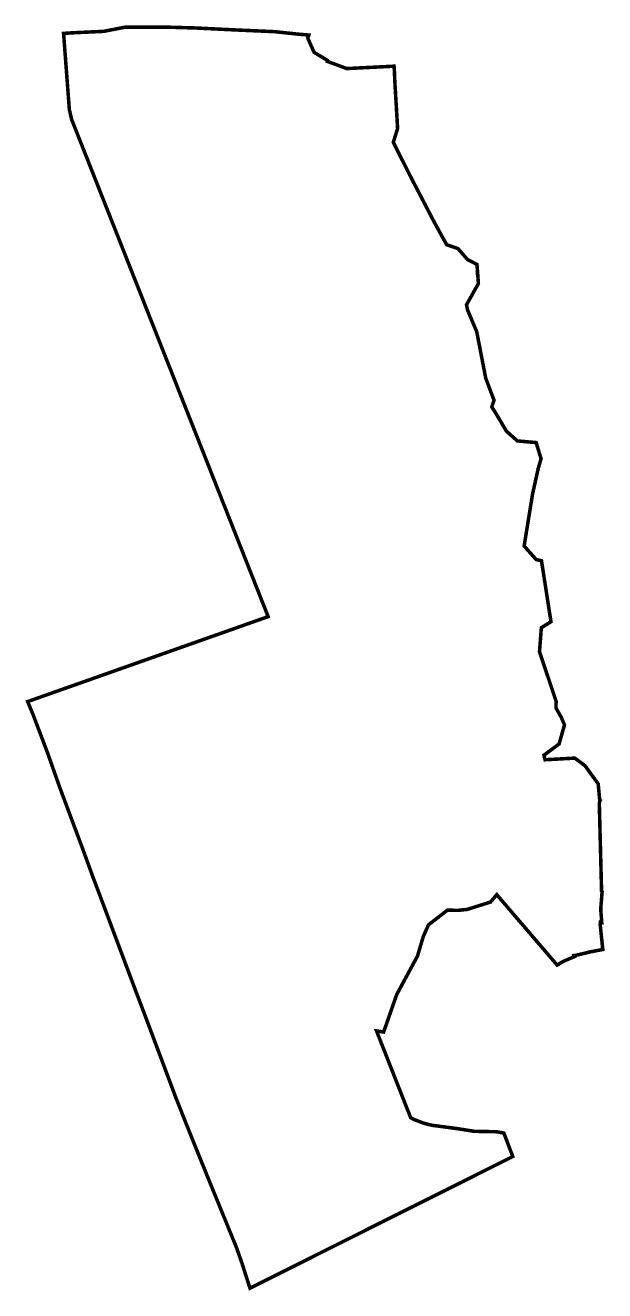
# Model space of a CAD drawing. Extents: x 186861 to 187353, y 534179 to 535255.
import ezdxf

# ---------------------------------------------------------------- set-up
doc = ezdxf.new("R2010")
doc.units = 0
doc.header["$MEASUREMENT"] = 0
doc.linetypes.add('PHANTOM2', pattern=[1.25, 0.625, -0.125, 0.125, -0.125, 0.125, -0.125])
doc.layers.add('00_구역계', color=1, linetype='Continuous')

msp = doc.modelspace()

# ---------------------------------------------------------------- linework, layer by layer
at = {"layer": '00_구역계', "linetype": 'PHANTOM2', "ltscale": 10, "const_width": 3, "flags": 128}
msp.add_lwpolyline([(187240.230909, 534314.7284060001), (187229.80092, 534316.39848), (187215.81555, 534318.304245), (187214.970934, 534318.338585), (187212.040938, 534318.818606), (187207.080942, 534319.4186409999), (187203.080948, 534320.31867), (187198.780957, 534321.5587), (187195.384279, 534322.89038), (187191.610976, 534324.258751), (187188.415524, 534326.04743), (187183.023966, 534339.7452090001), (187159.421651, 534399.709186), (187159.4216509762, 534399.7091860604), (187165.483504, 534398.787936), (187169.760294, 534411.050093), (187176.606173, 534430.679739), (187181.810347, 534440.299624), (187194.312067, 534463.4625319999), (187199.117399, 534479.771969), (187203.622269, 534489.9008109999), (187211.733886, 534496.189713), (187219.78653, 534502.443892), (187228.35678, 534502.169486), (187236.539415, 534503.015621), (187256.391862, 534509.283841), (187261.668077, 534515.573589), (187261.6680771195, 534515.5735891426), (187313.031526, 534455.681003), (187318.386921, 534458.887675), (187327.730388, 534462.8748879998), (187327.353806, 534463.8072060001), (187329.351966, 534464.0777750001), (187338.301981, 534466.187712), (187340.881986, 534466.8576940001), (187345.301992, 534467.707662), (187351.855885, 534468.919045), (187349.687033, 534489.7147020001), (187349.7701529716, 534492.020792214), (187350.988025, 534491.813076), (187350.156821, 534502.622224), (187350.234976, 534504.92712), (187350.457822, 534507.7358170002), (187351.284043, 534518.123696), (187350.736642, 534518.835235), (187350.783699, 534520.1408020001), (187350.299667, 534538.906199), (187348.87922, 534593.9753959998), (187348.8792200066, 534593.9753957423), (187349.571959, 534595.4951120001), (187349.267091, 534595.59153), (187347.947504, 534609.7733490001), (187336.71563, 534625.21374), (187331.876484, 534628.762368), (187327.994376, 534631.6086849999), (187302.780471, 534630.2342), (187302.679042, 534630.651339), (187302.172901, 534632.740034), (187301.83879, 534634.120493), (187314.668763, 534643.587938), (187317.879259, 534654.9055539999), (187319.27499, 534659.8216470001), (187318.214453, 534662.352102), (187316.470149, 534666.5134930001), (187313.314714, 534672.0418180001), (187312.038773, 534674.2775670001), (187312.048327, 534674.682554), (187312.168501, 534679.922395), (187304.082514, 534704.043487), (187298.812028, 534719.7627159999), (187298.027234, 534722.1057930001), (187299.615113, 534742.469638), (187307.785128, 534747.588459), (187305.891805, 534759.772062), (187302.920967, 534778.8851470001), (187302.920967, 534778.8851470001), (187302.152724, 534783.821203), (187300.258412, 534796.012808), (187299.737009, 534799.371525), (187295.196426, 534800.409742), (187286.353095, 534810.400857), (187284.974225, 534811.957746), (187285.422008, 534814.721136), (187285.422008, 534814.721136), (187292.135752, 534856.166984), (187296.948443, 534877.852416), (187299.360791, 534886.140121), (187297.65845, 534891.736457), (187295.189563, 534899.855844), (187279.213478, 534901.265716), (187273.235783, 534906.605904), (187271.808527, 534907.880859), (187269.915841, 534909.572452), (187265.598782, 534916.8373680001), (187260.251093, 534925.833698), (187258.890932, 534927.908561), (187257.44595, 534930.114542), (187259.365798, 534935.845919), (187252.310472, 534954.605595), (187246.332639, 534985.4118069999), (187244.649509, 534994.0841190001), (187240.349495, 535004.303015), (187237.055206, 535012.129532), (187237.0548670636, 535012.1293332387), (187236.849872, 535012.616814), (187235.953883, 535017.008045), (187238.641421, 535021.78237), (187243.021162, 535029.625382), (187246.059214, 535035.0201840001), (187245.607728, 535041.6122510001), (187245.527478, 535042.783963), (187245.361754, 535042.76679), (187245.205107, 535044.3398060001), (187245.372277, 535044.390277), (187244.868524, 535051.269617), (187236.748579, 535055.500993), (187236.748579, 535055.500993), (187228.718243, 535064.757995), (187219.036826, 535068.112251), (187208.38531, 535087.465851), (187187.987042, 535126.729812), (187173.713958, 535155.167378), (187177.369045, 535166.916385), (187177.369045, 535166.916385), (187174.918437, 535208.111778), (187174.713576, 535214.057064), (187174.336477, 535219.8285860001), (187174.336477, 535219.8285860001), (187134.02369, 535217.82077), (187117.482974, 535223.987066), (187117.457046, 535224.921849), (187106.303436, 535231.6016470001), (187100.939968, 535243.7464350001), (187101.835924, 535246.2829330001), (187091.651513, 535247.185459), (187072.904527, 535249.172592), (187040.252537, 535250.6118229999), (187005.116549, 535252.332072), (187002.632452, 535252.403117), (186982.818666, 535252.969795), (186946.098554, 535253.08749), (186927.346529, 535249.448622), (186902.31652, 535248.2928), (186893.270154, 535247.708967), (186893.30748, 535247.2162390001), (186894.890967, 535226.313569), (186895.498572, 535218.292923), (186896.224046, 535208.716376), (186896.862761, 535200.285067), (186896.862759, 535200.2850979998), (186897.922722, 535186.293155), (186897.922722, 535186.293155), (186898.178387, 535182.918267), (186898.947707, 535179.567341), (186900.049687, 535174.767444), (186901.730259, 535170.5174320001), (186905.080571, 535162.0448060001), (186905.080571, 535162.0448060001), (186908.99842, 535152.1369290001), (186928.637278, 535102.472085), (186961.890243, 535018.37843), (186992.985589, 534939.741192), (186998.485438, 534925.832586), (187006.227173, 534906.254458), (187014.184491, 534886.13114), (187032.806233, 534839.038487), (187035.990836, 534830.984921), (187054.89811, 534783.170184), (187067.258404, 534751.9121520001), (187067.259005, 534751.910632), (187044.577624, 534743.9020840001), (187005.117642, 534729.969197), (186973.122482, 534718.672057), (186944.833606, 534708.683565), (186939.392496, 534706.762369), (186934.622296, 534705.078064), (186921.051432, 534700.28634), (186896.450428, 534691.5999949999), (186882.529736, 534686.684751), (186869.221089, 534681.985614), (186865.036955, 534680.5082420001), (186862.707537, 534679.68575), (186862.707537, 534679.68575), (186867.274416, 534668.7150480001), (186879.712183, 534635.90996), (186880.918085, 534632.4899369999), (186882.23848, 534628.7452030001), (186883.253318, 534625.867051), (186889.998977, 534606.735887), (186909.595605, 534554.2917479998), (186914.614455, 534540.5188130001), (186918.445433, 534530.005685), (186923.97364, 534515.3332720001), (186929.588224, 534500.431607), (186953.45175, 534436.8056300001), (186953.4517503297, 534436.805630187), (186954.565752, 534433.83543), (186954.747499, 534433.358842), (186955.904394, 534430.325151), (186961.291627, 534416.198382), (186989.023104, 534342.2721860001), (186991.519213, 534336.0006600001), (186993.984837, 534329.8057280001), (187002.014873, 534309.630094), (187013.870665, 534280.3210100001), (187013.988886, 534280.0303309999), (187019.954974, 534265.361065), (187020.048557, 534265.130966), (187026.635443, 534249.0309189999), (187031.101726, 534238.1146490001), (187032.4491, 534234.8214649999), (187034.072664, 534230.853228), (187036.036281, 534226.0538529999), (187040.341206, 534215.530822), (187044.817115, 534202.72379), (187051.79, 534181.01), (187055.431084, 534182.8334479999), (187058.926306, 534184.58385), (187068.877328, 534189.567304), (187073.996039, 534192.130745), (187078.639284, 534194.456074), (187080.598028, 534195.43701), (187111.497659, 534210.911492), (187134.924666, 534222.643696), (187155.525246, 534232.96043), (187197.160196, 534253.811141), (187230.133458, 534270.324093), (187258.902793, 534284.731726), (187265.410485, 534287.990767), (187265.394918, 534287.9880579999), (187275.295538, 534292.941184), (187267.712718, 534312.92447), (187261.473527, 534314.0024510002), (187242.335021, 534314.3766509999)], close=True, dxfattribs=at)

doc.saveas('drawing.dxf')
